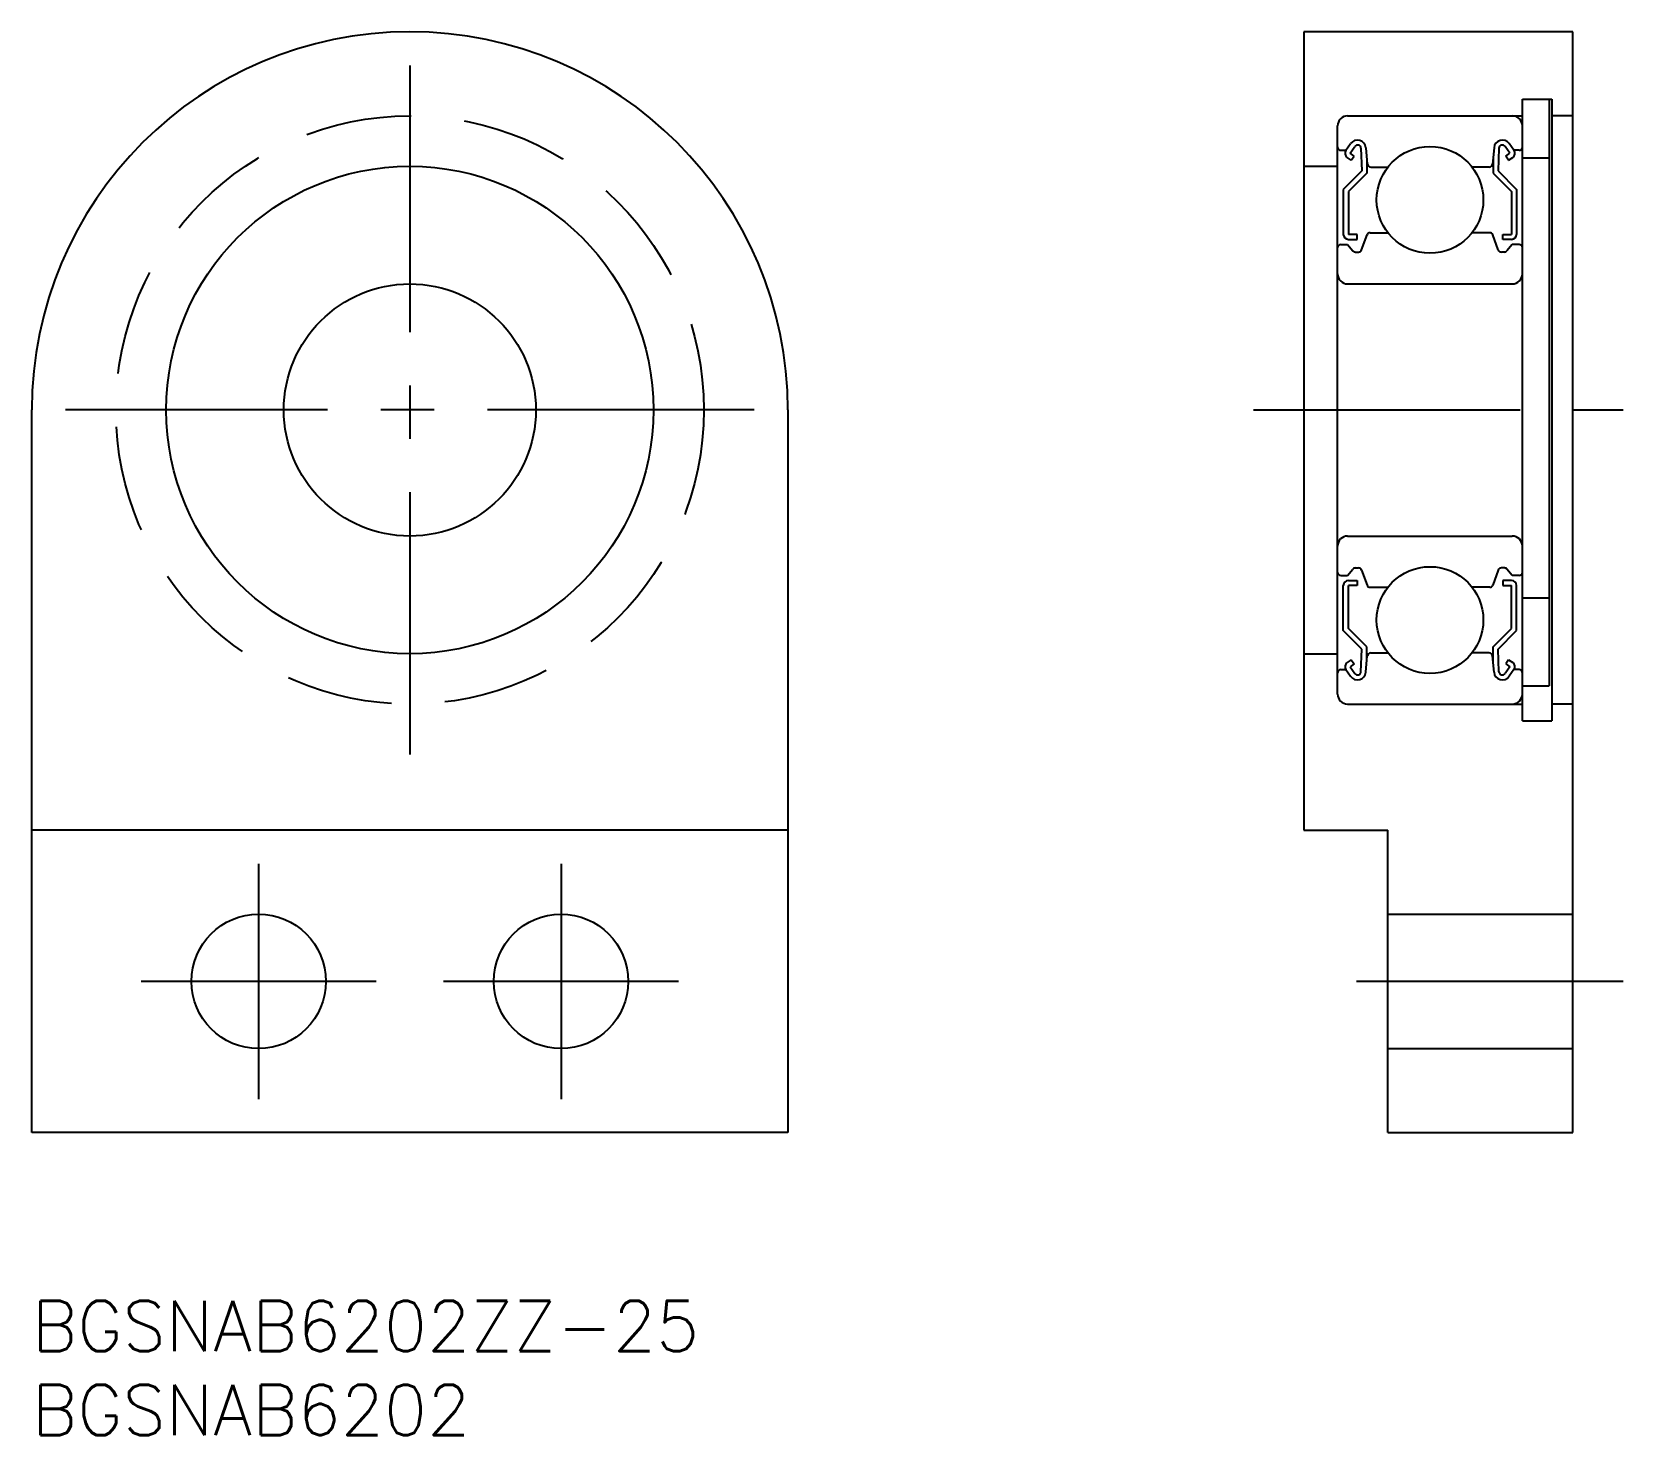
# Model space of a CAD drawing. Extents: x 0 to 94.7, y -8 to 75.5.
import ezdxf

# ---------------------------------------------------------------- set-up
doc = ezdxf.new("R2010")
doc.units = 0
doc.header["$LTSCALE"] = 0.5
doc.linetypes.add('CENTER', pattern=[50.8, 31.75, -6.35, 6.35, -6.35])
doc.linetypes.add('DASHED', pattern=[19.05, 12.7, -6.35])
for name, color, linetype in [('MSM_CENTER', 1, 'CENTER'), ('MSM_CONTINUOUS', 7, 'CONTINUOUS'), ('MSM_DASHED', 4, 'DASHED'), ('MSM_PART_NUMBER', 7, 'CONTINUOUS')]:
    doc.layers.add(name, color=color, linetype=linetype)
doc.styles.get("Standard").update_dxf_attribs({"font": 'txt.shx', "height": 3, "bigfont": 'bigfont.shx'})

# ---------------------------------------------------------------- blocks, each defined once
blk = doc.blocks.new('*U6')
at = {"layer": 'MSM_PART_NUMBER'}
blk.add_text('BGSNAB6202ZZ-25', height=3, dxfattribs=at).set_placement((0, -3))
blk = doc.blocks.new('*U7')
at = {"layer": 'MSM_PART_NUMBER'}
blk.add_text('BGSNAB6202', height=3, dxfattribs=at).set_placement((0, -8))

msp = doc.modelspace()

# ---------------------------------------------------------------- linework, layer by layer
at = {"layer": 'MSM_CENTER'}
for p, q in [((22.5, 73.5), (22.5, 32.5)), ((43, 53), (2, 53)), ((72.721, 53), (94.721, 53)), ((13.5, 26), (13.5, 12)), ((31.5, 26), (31.5, 12)), ((20.5, 19), (6.5, 19)), ((38.5, 19), (24.5, 19)), ((94.721, 19), (77.721, 19))]:
    msp.add_line(p, q, dxfattribs=at)
at = {"layer": 'MSM_CONTINUOUS'}
for p, q in [((75.721, 75.5), (75.721, 28)), ((91.721, 75.5), (75.721, 75.5)), ((91.721, 10), (91.721, 75.5)), ((88.721, 34.5), (88.721, 71.5)), ((88.721, 71.5), (90.471, 71.5)), ((90.321, 71.5, -0.5), (90.321, 36.585, -0.5)), ((90.471, 71.5), (90.471, 34.5)), ((78.321, 70.5), (88.721, 70.5)), ((91.721, 70.5), (90.471, 70.5)), ((77.721, 36.1), (77.721, 69.9)), ((77.921, 68.45), (78.221, 68.45)), ((78.221, 68.45), (78.5, 68.847)), ((78.467, 68.278), (78.75, 68.68)), ((78.712, 68.105), (78.467, 68.278)), ((79.113, 68.573), (79.163, 67.224)), ((79.407, 68.604), (79.493, 67.632)), ((87.035, 68.604), (86.949, 67.632)), ((87.33, 68.573), (87.279, 67.224)), ((87.975, 68.278), (87.693, 68.68)), ((87.73, 68.105), (87.975, 68.278)), ((88.221, 68.45), (87.943, 68.847)), ((88.521, 68.45), (88.221, 68.45)), ((75.721, 67.5), (77.721, 67.5)), ((78.54, 67.86), (78.295, 68.032)), ((78.54, 67.86), (78.712, 68.105)), ((79.463, 67.971), (79.463, 67.1)), ((79.693, 67.45), (80.716, 67.45)), ((86.75, 67.45), (85.727, 67.45)), ((86.979, 67.971), (86.979, 67.1)), ((87.902, 67.86), (87.73, 68.105)), ((87.902, 67.86), (88.148, 68.032)), ((88.721, 68), (90.321, 68)), ((79.163, 67.224), (78.063, 66.124)), ((79.463, 67.1), (78.363, 66)), ((86.979, 67.1), (88.079, 66)), ((87.279, 67.224), (88.379, 66.124)), ((78.063, 66.124), (78.063, 63.45)), ((78.363, 66), (78.363, 63.45)), ((88.079, 66), (88.079, 63.45)), ((88.379, 66.124), (88.379, 63.45)), ((79.666, 63.55), (80.716, 63.55)), ((86.776, 63.55), (85.727, 63.55)), ((77.921, 62.85), (78.321, 62.85)), ((78.321, 62.85), (78.639, 62.471)), ((78.883, 63.45), (78.363, 63.45)), ((78.363, 63.15), (78.883, 63.15)), ((78.883, 63.15), (78.883, 63.45)), ((79.155, 62.531), (79.479, 63.418)), ((87.288, 62.531), (86.964, 63.418)), ((87.559, 63.45), (88.079, 63.45)), ((87.559, 63.15), (87.559, 63.45)), ((88.079, 63.15), (87.559, 63.15)), ((88.121, 62.85), (87.804, 62.471)), ((88.521, 62.85), (88.121, 62.85)), ((78.792, 62.4), (78.967, 62.4)), ((87.651, 62.4), (87.475, 62.4)), ((78.321, 60.5), (88.121, 60.5)), ((0, 10), (0, 53)), ((45, 53), (45, 10)), ((77.721, 53), (77.721, 53)), ((78.321, 45.5), (88.121, 45.5)), ((78.792, 43.6), (78.967, 43.6)), ((87.651, 43.6), (87.475, 43.6)), ((77.921, 43.15), (78.321, 43.15)), ((78.321, 43.15), (78.639, 43.529)), ((78.363, 42.85), (78.883, 42.85)), ((78.883, 42.85), (78.883, 42.55)), ((79.155, 43.469), (79.479, 42.582)), ((87.288, 43.469), (86.964, 42.582)), ((87.559, 42.85), (87.559, 42.55)), ((88.079, 42.85), (87.559, 42.85)), ((88.121, 43.15), (87.804, 43.529)), ((88.521, 43.15), (88.121, 43.15)), ((78.063, 39.876), (78.063, 42.55)), ((78.363, 40), (78.363, 42.55)), ((78.883, 42.55), (78.363, 42.55)), ((79.666, 42.45), (80.716, 42.45)), ((86.776, 42.45), (85.727, 42.45)), ((87.559, 42.55), (88.079, 42.55)), ((88.079, 40), (88.079, 42.55)), ((88.379, 39.876), (88.379, 42.55)), ((88.721, 41.83), (90.321, 41.83)), ((79.163, 38.776), (78.063, 39.876)), ((79.463, 38.9), (78.363, 40)), ((86.979, 38.9), (88.079, 40)), ((87.279, 38.776), (88.379, 39.876)), ((79.463, 38.029), (79.463, 38.9)), ((86.979, 38.029), (86.979, 38.9)), ((75.721, 38.5), (77.721, 38.5)), ((78.54, 38.14), (78.295, 37.968)), ((78.712, 37.895), (78.467, 37.722)), ((78.54, 38.14), (78.712, 37.895)), ((79.113, 37.427), (79.163, 38.776)), ((79.407, 37.396), (79.493, 38.368)), ((79.693, 38.55), (80.716, 38.55)), ((86.75, 38.55), (85.727, 38.55)), ((87.035, 37.396), (86.949, 38.368)), ((87.33, 37.427), (87.279, 38.776)), ((87.902, 38.14), (87.73, 37.895)), ((87.73, 37.895), (87.975, 37.722)), ((87.902, 38.14), (88.148, 37.968)), ((77.921, 37.55), (78.221, 37.55)), ((78.221, 37.55), (78.5, 37.153)), ((78.467, 37.722), (78.75, 37.32)), ((87.975, 37.722), (87.693, 37.32)), ((88.221, 37.55), (87.943, 37.153)), ((88.521, 37.55), (88.221, 37.55)), ((88.721, 36.585), (90.321, 36.585)), ((78.321, 35.5), (88.721, 35.5)), ((91.721, 35.5), (90.471, 35.5)), ((88.721, 34.5), (90.471, 34.5)), ((45, 28), (0, 28)), ((75.721, 28), (80.721, 28)), ((80.721, 10), (80.721, 28)), ((80.721, 23), (91.721, 23)), ((80.721, 15), (91.721, 15)), ((45, 10), (0, 10)), ((80.721, 10), (91.721, 10))]:
    msp.add_line(p, q, dxfattribs=at)
for centre, radius in [((83.221, 65.5), 3.175), ((22.5, 53), 14.5), ((22.5, 53), 7.5), ((83.221, 40.5), 3.175), ((13.5, 19), 4), ((31.5, 19), 4)]:
    msp.add_circle(centre, radius, dxfattribs=at)
for centre, radius, start, end in [((22.5, 53), 22.5, 0, 180), ((78.321, 69.9), 0.6, 90, 180), ((88.121, 69.9), 0.6, 0, 90), ((77.921, 68.65), 0.2, 180, 270), ((78.467, 68.277), 0.3, 144.93555, 235.03769), ((78.909, 68.56), 0.5, 5.06502, 144.93555), ((78.913, 68.565), 0.2, 2.13118, 144.93675), ((87.533, 68.56), 0.5, 35.06445, 174.93498), ((87.529, 68.565), 0.2, 35.06325, 177.86882), ((87.976, 68.277), 0.3, 304.96231, 35.06445), ((88.521, 68.65), 0.2, 270, 0), ((79.693, 67.65), 0.2, 185.06502, 270), ((86.75, 67.65), 0.2, 270, 354.93498), ((79.666, 63.35), 0.2, 90, 159.97033), ((86.776, 63.35), 0.2, 20.02967, 90), ((77.921, 62.65), 0.2, 90, 180), ((78.363, 63.45), 0.3, 180, 270), ((78.967, 62.6), 0.2, 270, 339.97033), ((87.475, 62.6), 0.2, 200.02967, 270), ((88.079, 63.45), 0.3, 270, 0), ((88.521, 62.65), 0.2, 0, 90), ((78.792, 62.6), 0.2, 219.99699, 270), ((87.651, 62.6), 0.2, 270, 320.00301), ((78.321, 61.1), 0.6, 180, 270), ((88.121, 61.1), 0.6, 270, 0), ((78.321, 44.9), 0.6, 90, 180), ((88.121, 44.9), 0.6, 0, 90), ((78.792, 43.4), 0.2, 90, 140.00301), ((78.967, 43.4), 0.2, 20.02967, 90), ((87.475, 43.4), 0.2, 90, 159.97033), ((87.651, 43.4), 0.2, 39.99699, 90), ((77.921, 43.35), 0.2, 180, 270), ((78.363, 42.55), 0.3, 90, 180), ((88.079, 42.55), 0.3, 0, 90), ((88.521, 43.35), 0.2, 270, 0), ((79.666, 42.65), 0.2, 200.02967, 270), ((86.776, 42.65), 0.2, 270, 339.97033), ((78.467, 37.723), 0.3, 124.96231, 215.06445), ((79.693, 38.35), 0.2, 90, 174.93498), ((86.75, 38.35), 0.2, 5.06502, 90), ((87.976, 37.723), 0.3, 324.93555, 55.03769), ((77.921, 37.35), 0.2, 90, 180), ((78.909, 37.44), 0.5, 215.06445, 354.93498), ((78.913, 37.435), 0.2, 215.06325, 357.86882), ((87.533, 37.44), 0.5, 185.06502, 324.93555), ((87.529, 37.435), 0.2, 182.13118, 324.93675), ((88.521, 37.35), 0.2, 0, 90), ((78.321, 36.1), 0.6, 180, 270), ((88.121, 36.1), 0.6, 270, 0)]:
    msp.add_arc(centre, radius, start, end, dxfattribs=at)
at = {"layer": 'MSM_DASHED'}
msp.add_circle((22.5, 53), 17.5, dxfattribs=at)

# ---------------------------------------------------------------- block references
at = {"layer": 'MSM_CONTINUOUS'}
for name in ['*U6', '*U7']:
    msp.add_blockref(name, (0, 0), dxfattribs=at)

doc.saveas('drawing.dxf')
